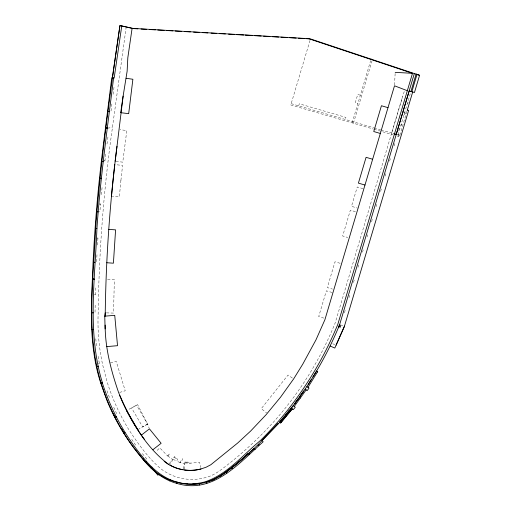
<?xml version="1.0" encoding="UTF-8"?>
<svg xmlns="http://www.w3.org/2000/svg" width="511" height="511" viewBox="0 0 511 511"><rect width="100%" height="100%" fill="white"/><g stroke="black" fill="none" stroke-linecap="round" stroke-linejoin="round"><path stroke-width="0.38" stroke-dasharray="2.56 1.92" d="M95.027 312.24L95.174 304.754M95.583 287.923L95.359 295.409L94.26 295.371M394.543 85.011L395.15 73.156M96.598 261.766L97.001 254.293M97.505 244.961L97.991 237.494L96.898 237.417M184.484 469.2L184.982 461.931L190.539 462.327L190.482 463.17M101.37 194.621L102.111 187.173M120.915 180.37L122.57 165.443L115.563 164.657M104.896 161.15L105.803 153.722M111.021 110.983L111.935 103.509M113.072 94.279L114.068 86.819M107.936 137.025L106.946 144.447L105.86 144.3M126.211 26.84L109.98 145.456A1480.623 1480.623 0 0 0 98.163 312.892A205.339 205.339 0 0 0 102.743 365.218L107.221 382.171A207.562 207.562 0 0 0 129.066 430.032C138.181 443.803 147.832 457.556 160.416 468.415A50.883 50.883 0 0 0 205.23 477.67C212.206 476.054 218.108 472.055 223.716 467.769C242.163 453.698 259.249 437.927 274.739 420.655A338.946 338.946 0 0 0 335.184 322.92L402.527 96.534M183.251 468.932L184.388 463.496L180.268 462.647L180.709 460.539L179.878 462.481L180.287 462.538M310.005 40.426L290.804 104.953L373.484 129.098M298.673 105.854L299.286 103.79L345.941 117.409L345.327 119.472M352.136 122.864L370.641 60.656M353.446 123.247L371.957 61.058M339.949 328.017L340.843 325.022M344.465 312.847L345.359 309.845M348.981 297.67L349.652 295.422M353.497 282.5L354.385 279.498M358 267.362L358.888 264.366M362.523 252.153L363.193 249.905M367.039 236.976L367.709 234.728M371.554 221.806L372.449 218.81M376.07 206.629L376.741 204.381M380.586 191.459L381.474 188.463M385.153 176.097L386.048 173.101M389.612 161.112L390.506 158.116M394.128 145.935L395.022 142.939M398.644 130.765L399.538 127.769M398.018 134.859L410.537 92.778L411.195 92.97M398.293 136.341L399.059 133.761L398.401 133.569M406.941 111.334L399.404 136.667L397.117 135.996M404.214 91.584L391.675 133.007L393.183 133.512M181.865 460.775L182.663 458.546M339.943 327.308L340.805 325.124M180.268 462.647L176.685 461.146L177.515 459.204L174.443 456.553L170.31 464.461M167.908 456.106L169.595 453.736L167.41 455.761L159.847 447.892L156.085 451.379M169.167 463.911L172.475 459.261L167.41 455.761M137.842 429.662L147.634 424.092L137.568 404.623L127.239 410.199M147.634 424.092L142.652 426.889L131.57 407.97L136.552 405.172L147.634 424.092L149.167 428.173M110.363 362.951L116.189 361.258L125.221 390.8L119.395 392.493M98.24 363.755L99.383 363.57M107.463 128.146L112.375 127.546M184.912 462.909L189.492 463.234L199.622 462.359L200.702 467.488M107.572 279.421L114.355 279.619L113.531 313.083L105.994 312.866M94.279 294.745L95.378 294.783M96.86 238.043L97.952 238.113M99.46 203.832L100.552 203.927L99.894 211.388L98.802 211.286M99.402 204.451L100.495 204.553M120.928 180.281L119.363 196.863L112.273 196.147M115.927 161.323L122.761 162.166L126.811 130.573L119.989 129.653M103.886 160.397L104.972 160.531M184.982 461.931L189.492 463.234M407.695 102.334L408.353 102.526M407.312 103.618L407.97 103.816M360.357 95.225L357.732 94.452L355.273 102.705L357.904 103.478M403.415 112.407L407.063 113.474M404.469 113.174L405.127 113.365L404.744 114.656L404.086 114.464M401.244 124.02L401.902 124.211L401.518 125.502L400.86 125.31M291.187 103.663L373.707 127.763M374.167 127.897L380.516 129.749M381.014 129.896L393.381 133.505M397.162 134.61L399.787 135.377M374.078 129.27L392.997 134.795M363.091 188.693L357.253 186.988L351.498 206.335L357.336 208.041M355.458 211.695L350.348 210.2L342.67 235.993L347.78 237.487M340.109 263.28L334.999 261.785L327.321 287.578L332.431 289.073M332.207 292.509L326.363 290.804L318.692 316.596L323.802 318.085M340.313 324.868L343.085 325.673M332.757 343.743L334.756 344.606M174.021 457.364L177.515 459.204M173.044 459.236L176.685 461.146M292.381 378.07L288.019 375.042L261.281 408.659L266.601 412.907M142.39 453.621L147.449 459.855M131.697 439.281L136.201 445.905M113.729 407.273L117.045 414.542M106.997 390.781L109.686 398.299M98.131 356.384L99.498 364.222M95.793 338.787L96.49 346.707"/><path stroke-width="0.77" d="M121.778 25.818L114.157 78.068L111.762 77.717L103.407 144.536A1496.642 1496.642 0 0 0 97.85 194.768C95.263 222.745 93.43 250.792 92.382 278.865C90.811 313.818 89.757 349.575 100.82 383.269L106.863 400.177A212.902 212.902 0 0 0 133.282 447.106L144.683 461.171L155.587 471.806A55.75 55.75 0 0 0 204.687 481.95C227.088 474.63 242.706 455.097 260.406 440.539C293.716 407.548 319.963 367.722 337.797 324.396L412.505 73.309L308.625 38.664L132.094 28.348L119.951 25.55L112.331 77.8L113.589 77.985C107.399 128.133 100.348 178.218 96.924 228.66C95.001 280.188 86.979 333.319 102.647 383.537L101.338 383.863C85.624 333.574 93.462 280.149 95.653 228.564C100.661 160.563 110.152 92.989 119.951 25.55L133.92 28.616L137.893 28.846M168.751 464.493C145.047 446.806 130.069 419.429 118.667 392.704C111.162 370.897 105.138 348.317 105.145 325.092M105.215 316.13L105.24 312.841C105.949 263.299 109.099 213.79 114.783 164.568M132.094 28.348L127.82 57.769L127.13 71.208L123.119 96.119L115.173 161.233M120.717 112.682L123.119 96.119M105.113 328.924L104.755 316.168L105.24 312.841M176.685 483.355L177.132 482.103C164.912 478.826 154.699 470.848 146.51 461.439C126.447 438.579 111.455 411.527 102.219 382.573L100.986 382.873C110.146 412.09 125.336 439.313 145.526 462.346C153.862 471.915 164.28 479.982 176.685 483.355L177.132 482.103C208.865 492.023 232.69 467.763 254.05 448.364L254.976 449.335L254.05 448.364M410.927 91.488L416.101 74.095L419.582 75.309L414.459 92.523L409.158 90.971L396.191 134.514L393.936 133.761M338.729 327.66L414.332 73.578L310.452 38.925L306.472 38.695M407.261 110.267L412.69 92.006M169.678 480.896L170.125 479.644M338.467 327.57L339.623 324.664C324.881 360.811 304.09 394.396 278.361 423.747C258.726 444.334 238.477 465.713 213.515 479.797M336.091 345.187L344.471 326.082M308.318 384.361L311.416 379.296M312.93 376.907L316.022 371.842M307.973 387.338L317.721 371.567L316.488 371.158L317.51 371.912M294.834 403.498L298.264 398.65M299.938 396.37L303.368 391.515M294.489 403.99L298.807 398.063M299.593 396.855L303.86 390.896M294.279 406.449L306.14 389.893M280.054 421.696L283.816 417.085M285.643 414.919L289.398 410.307M291.283 408.085L293.269 409.662L295.269 407.241L293.288 405.657L279.626 422.22L280.609 423.006L292.273 408.87L280.66 422.942L279.677 422.156M151.946 467.099L150.905 467.942M258.049 445.637L259.218 444.557M176.774 483.38C212.883 494.533 239.135 463.177 263.159 441.779L261.836 440.444L277.965 423.389L278.361 423.747M237.385 462.806L248.646 453.353L249.572 454.324M243.115 458.188L248.646 453.353L243.127 458.182M220.049 476.373L231.726 467.412L232.588 468.44L231.675 467.463M231.655 467.424L237.404 462.845M141.502 435.04L149.423 428.85L161.125 443.293L152.872 449.737M123.809 433.136L124.991 432.498M206.514 482.192L213.528 479.835M104.755 316.168L114.739 315.332L117.53 345.692L106.735 346.599M192.577 484.051L199.245 483.674L199.514 484.977M92.101 312.809L93.379 312.821M91.974 329.659L93.245 329.678M93.647 262.239L94.925 262.296M395.195 72.364L412.505 73.309M141.074 29.038L146.638 29.357M149.819 29.549L155.389 29.868M157.771 30.008L164.133 30.379M166.522 30.519L172.884 30.89M175.267 31.03L181.629 31.401M184.81 31.593L190.379 31.912M193.554 32.097L199.124 32.423M202.305 32.608L207.868 32.934M211.049 33.119L216.619 33.445M219.8 33.63L225.364 33.956M228.545 34.141L234.115 34.467M236.497 34.607L243.651 35.029M245.242 35.118L252.402 35.54M254.785 35.674L261.147 36.051M263.535 36.185L269.897 36.562M272.28 36.696L278.642 37.073M281.031 37.207L287.386 37.584M289.775 37.718L296.137 38.095M298.52 38.229L304.882 38.606M108.754 229.394L115.588 229.861L113.41 263.191L106.773 262.737M184.426 483.572L187.384 483.796M96.937 211.765L98.201 211.861M95.653 228.564L96.924 228.66M108.051 111.264L109.316 111.404M101.925 161.425L103.19 161.572M100.073 178.173L101.338 178.313M121.094 112.733L128.683 113.666L132.879 79.262L126.102 78.279M371.088 59.155L372.404 59.538M414.332 73.578L417.87 74.612M419.582 75.309L416.95 74.542L411.834 91.756L410.933 91.456M407.324 110.044L408.64 110.427L344.293 326.682L334.82 348.048L330.151 346.03M387.996 107.661L381.43 105.745L373.752 131.538L380.325 133.454M393.962 133.678L396.242 134.342M372.647 159.247L366.08 157.331L358.403 183.123L364.975 185.039M407.331 90.709L394.505 85.797L324.894 319.745L315.983 339.841L302.729 364.215L293.627 378.932L280.513 397.239L266.122 414.677L250.665 431.022L237.672 443.024L210.807 464.755L206.144 467.201L201.008 468.957A41.832 41.832 0 0 1 184.433 469.986M316.501 371.133L317.587 371.784M306.926 386.616L309.008 388.066L307.181 390.615L305.099 389.165M299.197 397.411L300.232 398.133M225.983 472.017L226.846 473.052M153.511 469.877L158.014 475.307M142.735 458.322L145.418 462.174M126.575 410.557L137.842 429.662M122.033 429.253L123.362 432.076M113.404 413.361L114.215 415.552M206.521 482.231L206.795 483.534M201.008 468.945A41.813 41.813 0 0 1 164.178 461.337M144.332 439.205A199.501 199.501 0 0 1 119.574 395.214M111.487 196.071A1483.356 1483.356 0 0 1 116.993 146.287M183.091 469.711A36.709 36.709 0 0 1 169.971 465.112M146.478 461.401L145.526 462.346L146.51 461.439M116.15 416.797L114.975 417.442L116.157 416.804M98.061 366.189L96.758 366.528L98.067 366.195M94.209 279.134L92.938 279.076L94.209 279.134M107.463 128.146L106.199 128.006L107.463 128.146"/></g></svg>
